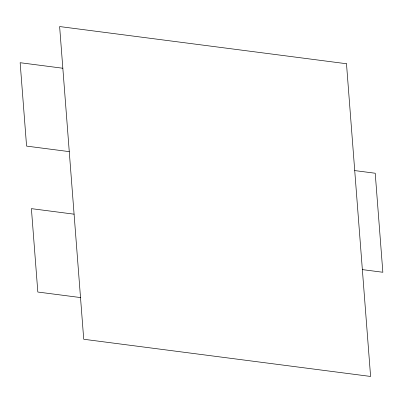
<?xml version="1.0" encoding="UTF-8"?>
<svg xmlns="http://www.w3.org/2000/svg" width="403" height="403" viewBox="0 0 403 403"><rect width="100%" height="100%" fill="white"/><g stroke="black" fill="none" stroke-linecap="round" stroke-linejoin="round"><path stroke-width="0.6" d="M62.838 68.243L20.15 62.712L26.578 146.103L69.266 151.634M354.726 170.58L375.218 173.24L382.85 272.262L362.357 269.607M74.087 214.179L31.399 208.643L37.827 292.034L80.514 297.565M346.489 63.739L59.624 26.548L83.728 339.261L370.594 376.452L346.489 63.739"/></g></svg>
